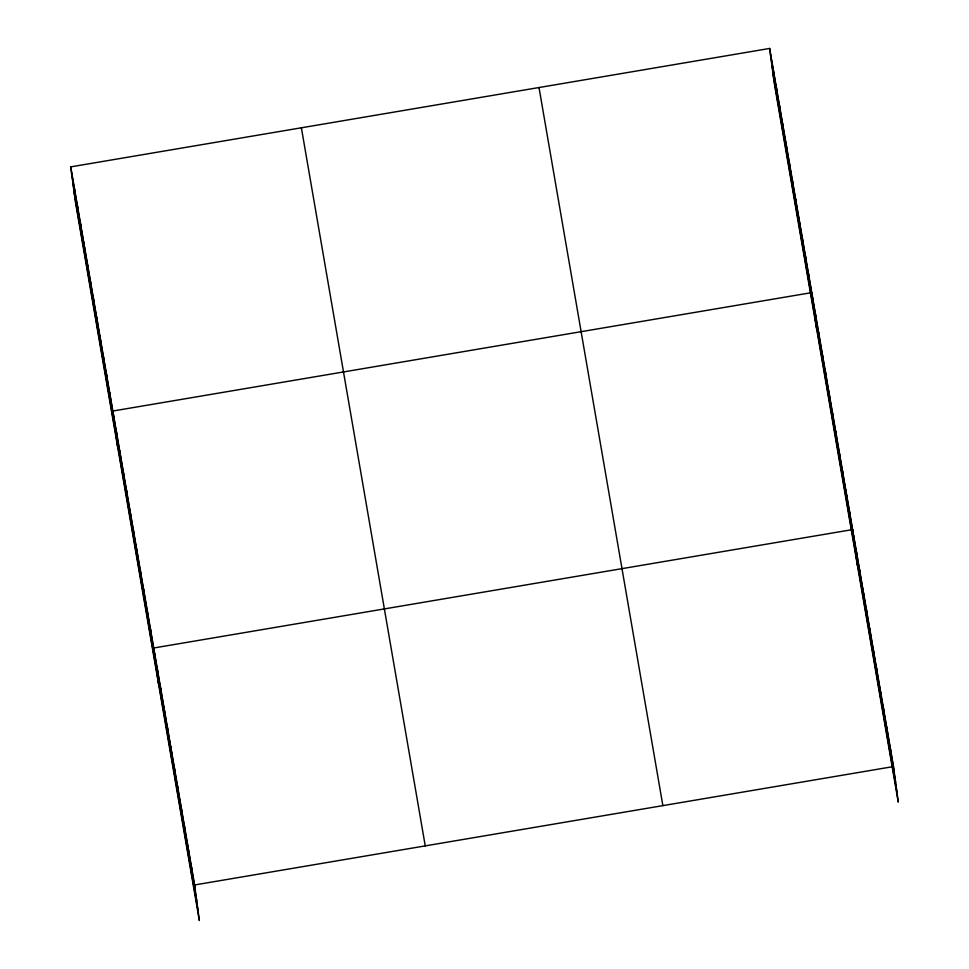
<?xml version="1.0" encoding="UTF-8"?>
<svg xmlns="http://www.w3.org/2000/svg" width="969" height="969" viewBox="0 0 969 969"><rect width="100%" height="100%" fill="white"/><g stroke="black" fill="none" stroke-linecap="round" stroke-linejoin="round"><path stroke-width="1.45" d="M70.737 166.874L194.599 884.963L199.348 920.55L75.485 202.448L70.737 166.874L769.652 48.45L893.515 766.552L898.263 802.126L774.401 84.037L769.652 48.45M194.599 884.963L893.515 766.552M770.44 54.373L894.302 772.475M771.748 64.16L895.61 782.262M773.092 74.25L896.955 792.339M539.006 87.525L662.869 805.627M301.383 127.787L425.246 845.889M71.524 172.797L195.399 890.899M72.832 182.584L196.707 900.685M74.177 192.674L198.051 910.763M890.111 746.796L890.899 752.731M886.696 727.053L887.495 732.976M883.292 707.297L884.091 713.232M879.888 687.554L880.676 693.477M876.485 667.811L877.272 673.734M873.081 648.055L873.868 653.99M869.665 628.312L870.465 634.235M866.262 608.568L867.049 614.491M862.858 588.813L863.645 594.748M859.455 569.069L860.242 574.992M856.039 549.326L856.838 555.249M857.383 565.157L852.635 529.571L153.732 647.995L158.48 683.581M849.232 509.827L850.019 515.75M845.828 490.084L846.615 496.007M842.424 470.328L843.212 476.263M839.009 450.585L839.808 456.508M835.605 430.842L836.392 436.765M832.201 411.086L832.989 417.021M828.798 391.343L829.585 397.266M825.382 371.587L826.182 377.522M821.978 351.844L822.766 357.767M818.575 332.101L819.362 338.024M815.171 312.345L815.959 318.28M816.516 328.188L811.768 292.602L112.852 411.026L117.6 446.612M808.521 273.827L809.309 279.75M805.287 255.041L806.075 260.964M802.041 236.254L802.829 242.189M798.807 217.48L799.595 223.403M795.561 198.693L796.361 204.629M792.327 179.919L793.114 185.842M789.081 161.133L789.88 167.068M785.847 142.358L786.634 148.281M782.601 123.572L783.4 129.507M779.367 104.797L780.154 110.72M776.133 86.011L776.92 91.934M772.887 67.236L773.674 73.159M191.196 865.22L191.983 871.143M187.792 845.477L188.58 851.4M184.389 825.721L185.176 831.656M180.985 805.978L181.772 811.901M177.569 786.234L178.369 792.157M174.166 766.479L174.953 772.414M170.762 746.736L171.549 752.659M167.358 726.98L168.146 732.915M163.943 707.237L164.742 713.16M160.539 687.493L161.326 693.416M157.135 667.738L157.923 673.673M150.328 628.251L151.116 634.174M146.913 608.496L147.712 614.431M143.509 588.752L144.296 594.675M140.105 569.009L140.893 574.932M136.702 549.253L137.489 555.189M133.286 529.51L134.085 535.433M129.882 509.767L130.67 515.69M126.479 490.011L127.266 495.946M123.075 470.268L123.862 476.191M119.671 450.524L120.459 456.447M116.256 430.769L117.055 436.704M109.618 392.239L110.405 398.174M106.372 373.465L107.159 379.388M103.138 354.678L103.925 360.613M99.892 335.904L100.691 341.827M96.658 317.117L97.445 323.04M93.412 298.343L94.211 304.266M90.178 279.556L90.965 285.48M86.931 260.77L87.731 266.705M83.697 241.996L84.485 247.919M80.463 223.209L81.251 229.144M77.217 204.435L78.005 210.358M73.983 185.648L74.77 191.583"/></g></svg>
